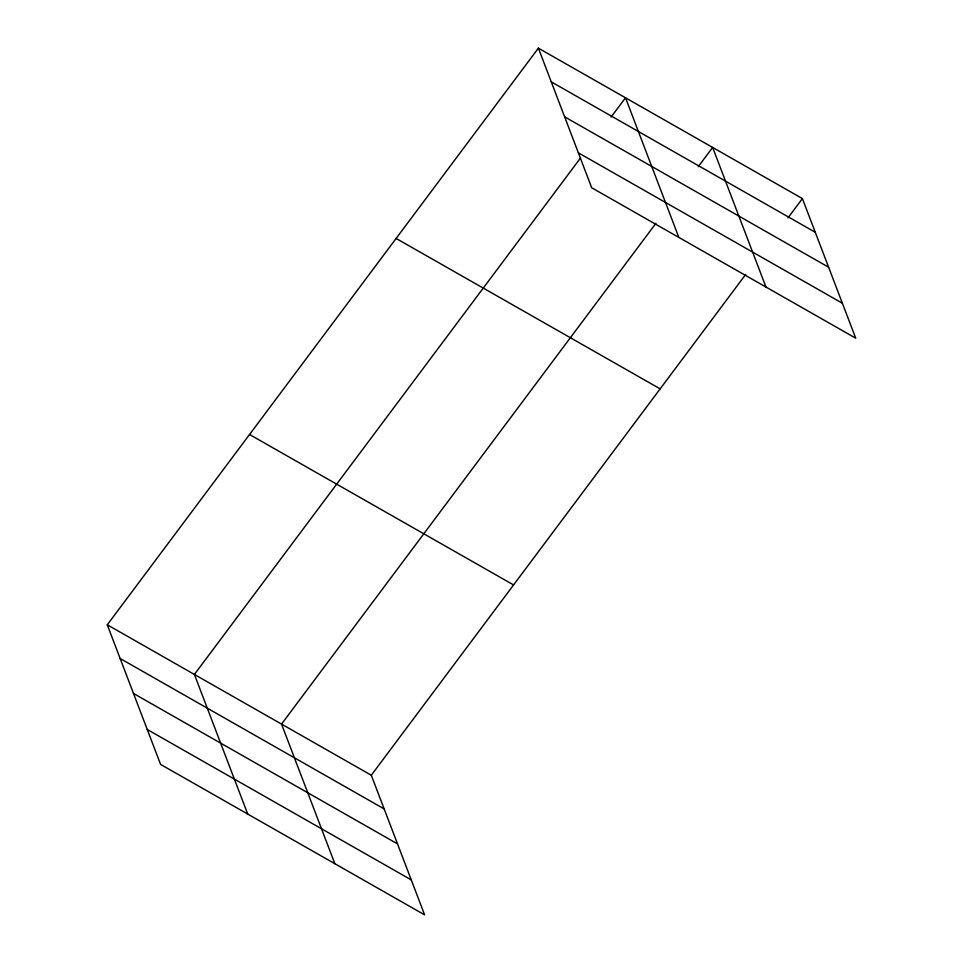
<?xml version="1.0" encoding="UTF-8"?>
<svg xmlns="http://www.w3.org/2000/svg" width="963" height="963" viewBox="0 0 963 963"><rect width="100%" height="100%" fill="white"/><g stroke="black" fill="none" stroke-linecap="round" stroke-linejoin="round"><path stroke-width="1.44" d="M107.278 624.806L371.297 775.239L424.611 914.85L160.592 764.417L107.278 624.806L538.389 48.15L802.408 198.583L855.722 338.194L591.703 187.761L538.389 48.15M580.496 158.016L194.406 674.449L247.72 814.06M611.108 117.065L625.517 97.793L678.831 237.404M655.911 223.308L281.533 724.092L334.847 863.703M698.235 166.707L712.644 147.435L765.958 287.046M371.297 775.239L745.687 274.455M788.011 217.843L802.408 198.583M551.257 81.843L815.276 232.276M564.595 116.8L828.625 267.233M578.354 152.816L842.384 303.237M396.118 238.451L660.149 388.871M249.537 434.506L513.568 584.938M120.146 658.511L384.177 808.932M133.484 693.456L397.514 843.889M147.243 729.473L411.273 879.893"/></g></svg>
